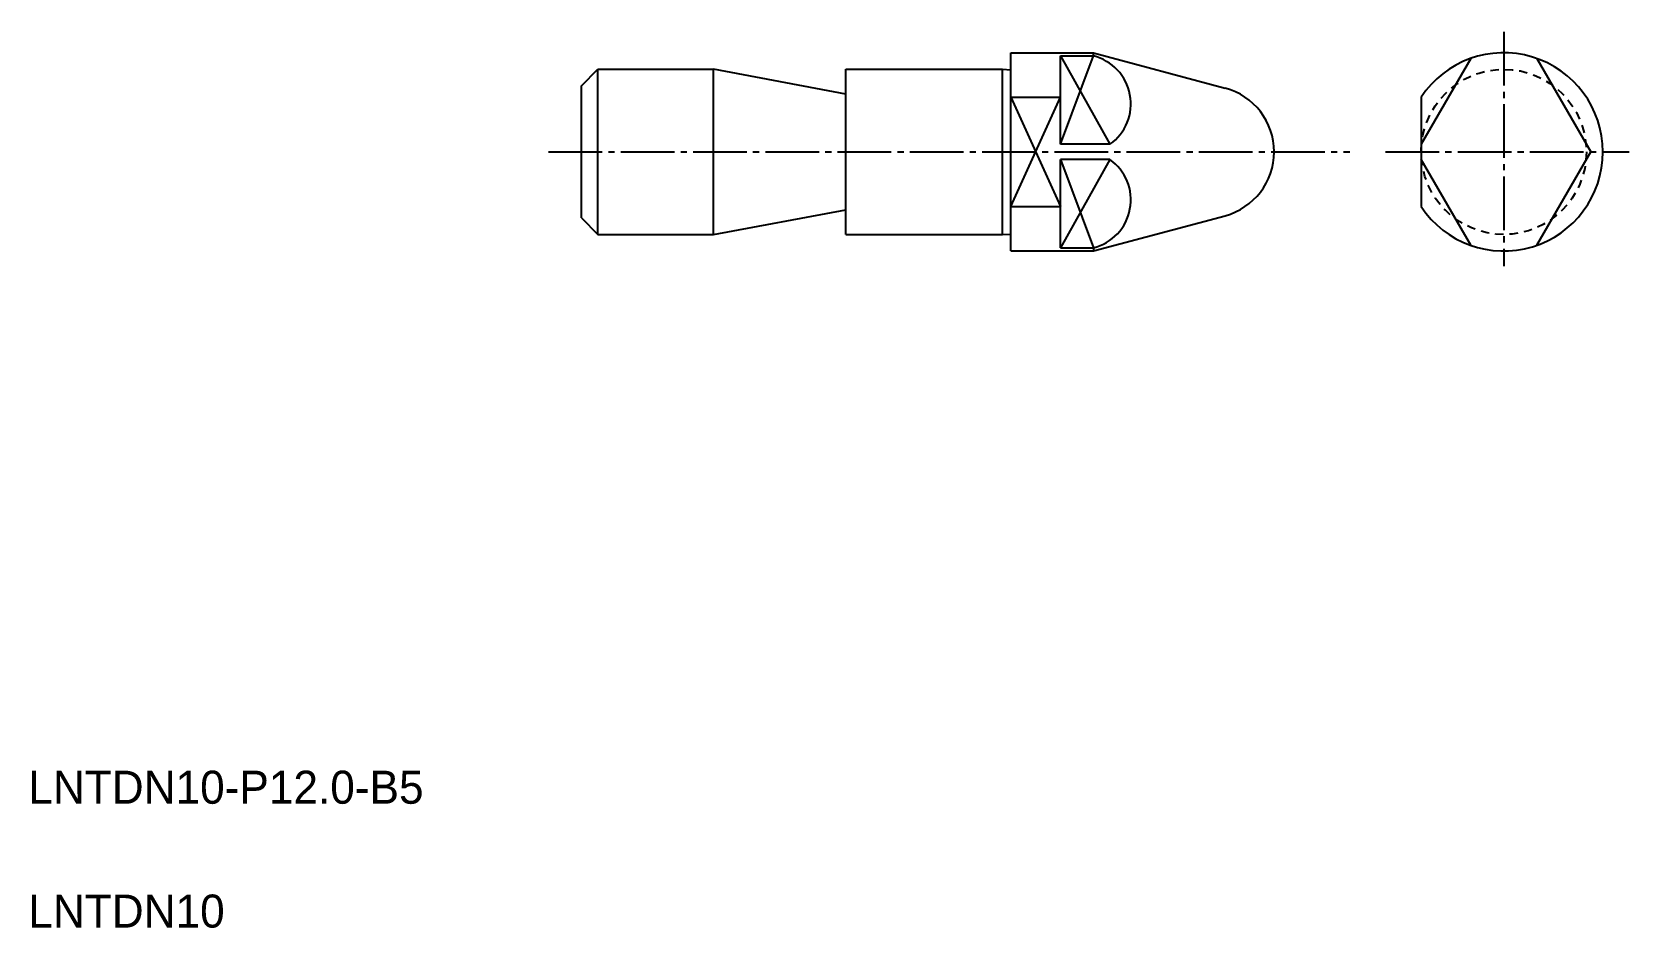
# Model space of a CAD drawing. Extents: x 5.2 to 101.9, y 5 to 59.2.
import ezdxf

# ---------------------------------------------------------------- set-up
doc = ezdxf.new("R2010")
doc.units = 0
doc.header["$LTSCALE"] = 0.25
doc.linetypes.add('CENTER', pattern=[17.5, 13, -1.5, 1.5, -1.5])
doc.linetypes.add('DASHED', pattern=[3.5, 2, -1.5])
doc.layers.get('0').update_dxf_attribs({"linetype": 'CONTINUOUS'})
doc.layers.add('CENTER', color=1, linetype='CENTER')
doc.styles.get("Standard").update_dxf_attribs({"font": 'txt', "height": 1.6})

msp = doc.modelspace()

# ---------------------------------------------------------------- linework, layer by layer
at = {"linetype": 'CONTINUOUS'}
for p, q in [((64.49, 45.971), (64.49, 57.971)), ((64.49, 57.971), (69.49, 57.971)), ((67.49, 57.78), (69.49, 57.78)), ((67.49, 52.431), (67.49, 57.78)), ((69.49, 57.971), (77.463, 55.834)), ((69.49, 57.78), (69.49, 57.971)), ((92.337, 57.628), (89.337, 52.431)), ((96.337, 57.628), (99.603, 51.971)), ((38.49, 55.971), (39.49, 56.971)), ((39.49, 46.971), (39.49, 56.971)), ((39.49, 56.971), (46.49, 56.971)), ((54.49, 55.471), (46.49, 56.971)), ((46.49, 46.971), (46.49, 56.971)), ((54.49, 46.971), (54.49, 56.971)), ((54.49, 56.971), (63.99, 56.971)), ((63.99, 46.971), (63.99, 56.971)), ((38.49, 47.971), (38.49, 55.971)), ((64.49, 55.287), (67.49, 55.287)), ((89.337, 55.287), (89.337, 48.654)), ((67.49, 46.161), (67.49, 51.51)), ((92.337, 46.314), (89.337, 51.51)), ((96.337, 46.314), (99.603, 51.971)), ((46.49, 46.971), (54.49, 48.471)), ((64.49, 48.654), (67.49, 48.654)), ((38.49, 47.971), (39.49, 46.971)), ((69.49, 45.971), (77.463, 48.107)), ((39.49, 46.971), (46.49, 46.971)), ((54.49, 46.971), (63.99, 46.971)), ((64.49, 45.971), (69.49, 45.971)), ((67.49, 46.161), (69.49, 46.161)), ((69.49, 46.161), (69.49, 45.971))]:
    msp.add_line(p, q, dxfattribs=at)
at = {"color": 3}
for p, q in [((67.49, 57.78), (70.491, 52.431)), ((67.49, 52.431), (69.49, 57.78)), ((64.49, 55.287), (67.49, 48.654)), ((64.49, 48.654), (67.49, 55.287)), ((67.49, 51.51), (69.49, 46.161)), ((70.491, 51.51), (67.49, 46.161))]:
    msp.add_line(p, q, dxfattribs=at)
for p, q in [((63.99, 56.971), (64.49, 56.946)), ((70.491, 52.431), (67.49, 52.431)), ((64.49, 51.971), (64.49, 51.971)), ((70.491, 51.51), (67.49, 51.51)), ((64.49, 48.971), (64.49, 48.971)), ((63.99, 46.971), (64.49, 46.996))]:
    msp.add_line(p, q)
at = {"color": 3, "linetype": 'DASHED'}
msp.add_circle((94.337, 51.971), 5, dxfattribs=at)
at = {"linetype": 'CONTINUOUS'}
for centre, radius, start, end in [((68.76, 54.875), 2.995, 305.31431, 75.885), ((94.337, 51.971), 6, 0, 146.44268), ((76.428, 51.971), 4, 285, 75), ((68.76, 49.066), 2.995, 284.115, 54.68569), ((94.337, 51.971), 6, 213.55732, 0)]:
    msp.add_arc(centre, radius, start, end, dxfattribs=at)
at = {"layer": 'CENTER', "color": 1, "linetype": 'CENTER'}
for p, q in [((94.337, 59.233), (94.337, 45.055)), ((36.502, 51.971), (85.006, 51.971)), ((87.171, 51.971), (101.922, 51.971))]:
    msp.add_line(p, q, dxfattribs=at)

# ---------------------------------------------------------------- texts
for s, p in [('LNTDN10-P12.0-B5', (5, 12.5)), ('LNTDN10', (5, 5))]:
    msp.add_text(s, height=2).set_placement(p)

doc.saveas('drawing.dxf')
